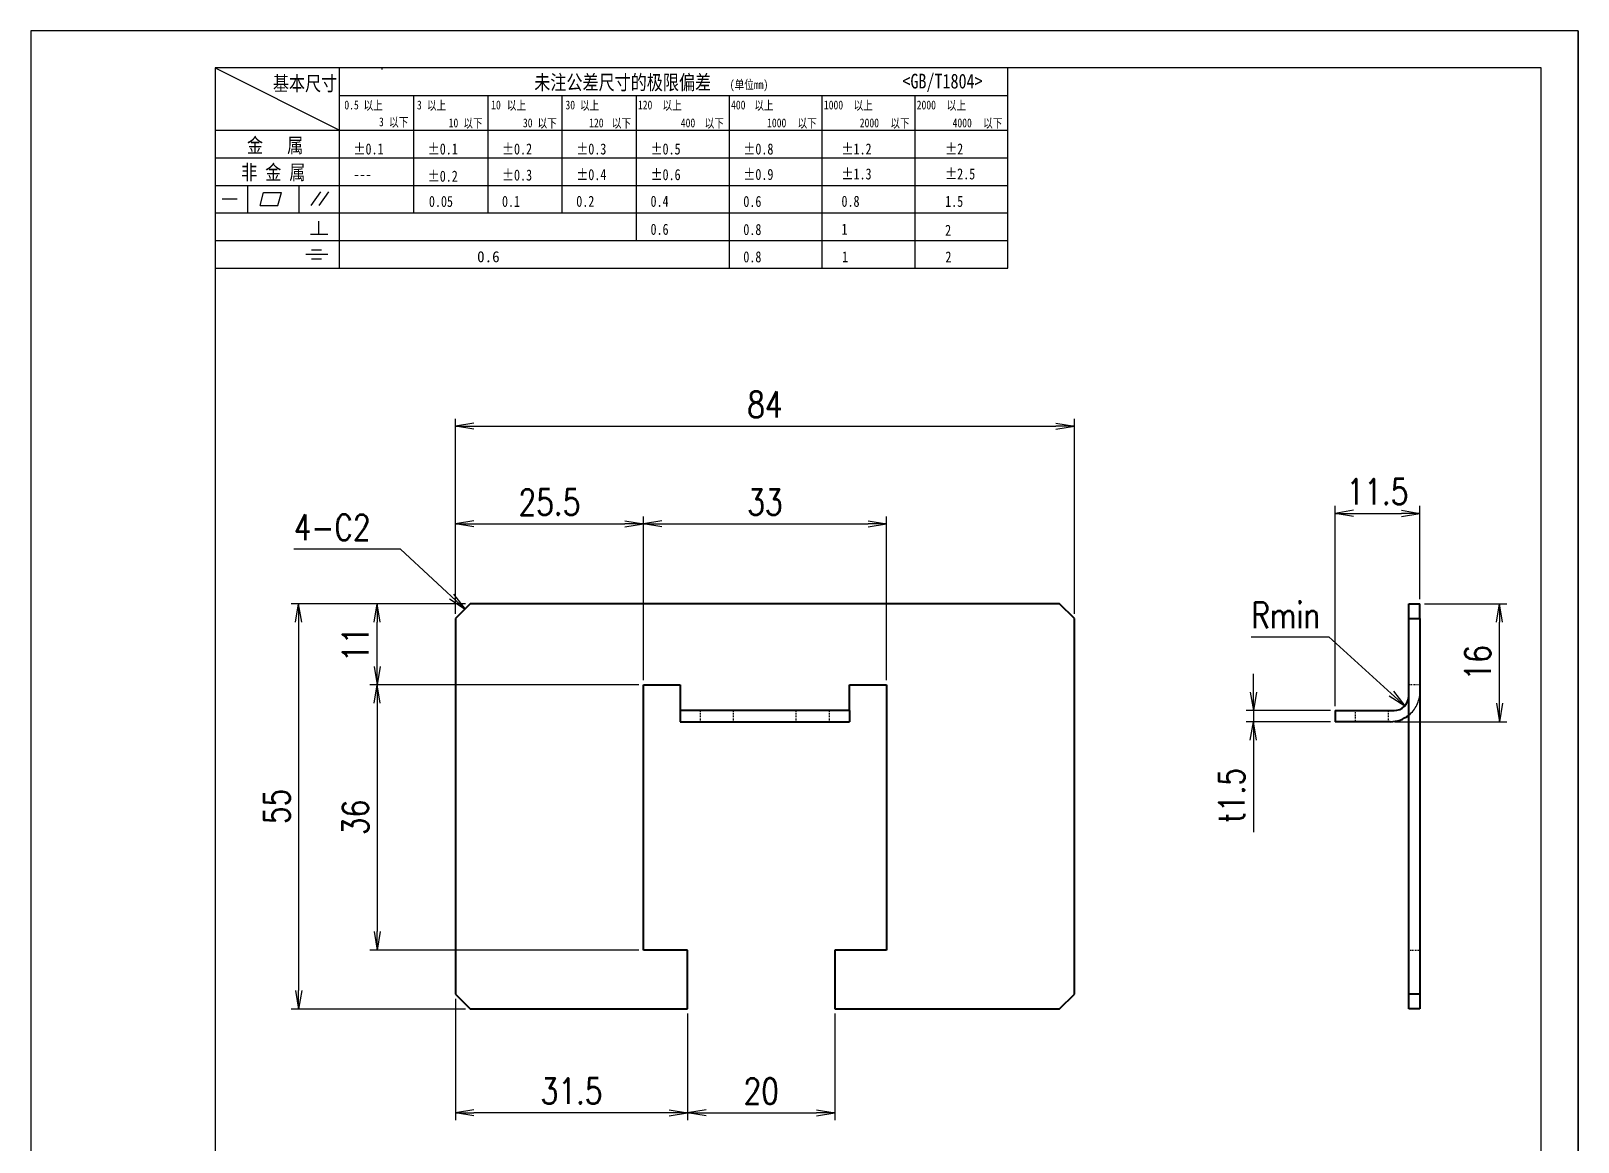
# Model space of a CAD drawing. Header units: millimetres. Extents: x 1201 to 11615, y -7347 to 2683.
# Drawn here: x 7113.8 to 7323.8, y 1661.8 to 1812.7 of the extents above; entities that cross this region are included whole.
import ezdxf
from ezdxf.enums import TextEntityAlignment as Align

# ---------------------------------------------------------------- set-up
doc = ezdxf.new("R2010")
doc.units = ezdxf.units.MM
doc.linetypes.add('AM_ISO02W050x2', pattern=[3.75, 3, -0.75])
doc.linetypes.add('CENTER', pattern=[2, 1.25, -0.25, 0.25, -0.25])
for name, color, linetype, lineweight in [('DIM', 3, 'Continuous', 20), ('DRAWING', 7, 'Continuous', 35), ('HIDDEN', 1, 'AM_ISO02W050x2', 18), ('图框', 7, 'Continuous', 15)]:
    doc.layers.add(name, color=color, linetype=linetype, lineweight=lineweight)
doc.layers.add('图\\M+19E79\\M+195B6\\M+18E9A', color=7, linetype='Continuous')
doc.styles.add('DIM', font='romans.shx', dxfattribs={"width": 0.8, "bigfont": 'bigfont.shx'})
doc.styles.add('STYLE1', font='')
doc.styles.add('国标', font='simfang.ttf', dxfattribs={"width": 0.8})
doc.styles.add('标题\\M+18E9A', font='romand.shx', dxfattribs={"oblique": 10, "bigfont": 'bigfont.shx'})
doc.styles.get('STYLE1').set_extended_font_data('SimSun')
doc.dimstyles.new('YH 1-1', dxfattribs={"dimtxt": 3.5, "dimasz": 2.5, "dimexe": 1, "dimexo": 0.625, "dimgap": 1.2, "dimtad": 1, "dimtoh": 1, "dimzin": 9, "dimdsep": 46, "dimtxsty": 'DIM', "dimblk": 'OPEN', "dimcen": 0, "dimclrd": 8, "dimclre": 8, "dimclrt": 2, "dimazin": 2, "dimtfac": 0.5, "dimtmove": 0, "dimatfit": 3, "dimldrblk": 'OPEN', "dimfxl": 0, "dimtolj": 1, "dimlwd": 13, "dimlwe": 13, "dimarcsym": 0})
doc.dimstyles.new('YH 1-1$0', dxfattribs={"dimtxt": 3.5, "dimasz": 2.5, "dimexe": 1, "dimexo": 0.625, "dimgap": 1.2, "dimtad": 1, "dimzin": 9, "dimdsep": 46, "dimtxsty": 'DIM', "dimblk": 'OPEN', "dimcen": 0, "dimclrd": 8, "dimclre": 8, "dimclrt": 2, "dimazin": 2, "dimtfac": 0.5, "dimtmove": 0, "dimatfit": 3, "dimldrblk": 'OPEN', "dimfxl": 0, "dimtolj": 1, "dimlwd": 13, "dimlwe": 13, "dimarcsym": 0})
doc.dimstyles.new('YH 1-1$4', dxfattribs={"dimtxt": 3.5, "dimasz": 2.5, "dimexe": 1, "dimexo": 0.625, "dimgap": 1.2, "dimtad": 1, "dimtoh": 1, "dimzin": 9, "dimdsep": 46, "dimtxsty": 'DIM', "dimblk": 'OPEN', "dimcen": 0, "dimclrd": 8, "dimclre": 8, "dimclrt": 2, "dimazin": 2, "dimtfac": 0.5, "dimtmove": 0, "dimatfit": 3, "dimldrblk": 'OPEN', "dimfxl": 0, "dimtolj": 1, "dimlwd": 13, "dimlwe": 13, "dimarcsym": 0})

# ---------------------------------------------------------------- blocks, each defined once
blk = doc.blocks.new('_Open')
at = {"color": 0, "linetype": 'ByBlock', "lineweight": -2}
for p, q in [((-1, 0.167), (0, 0)), ((-1, -0.167), (0, 0)), ((0, 0), (-1, 0))]:
    blk.add_line(p, q, dxfattribs=at)
blk = doc.blocks.new('*D239')
at = {"layer": 'Defpoints', "color": 0, "ltscale": 2, "transparency": 16777216}
for p in [(7255.46, 1759), (7171.46, 1732.89), (7255.46, 1732.89)]:
    blk.add_point(p, dxfattribs=at)
at = {"layer": 'DIM', "color": 8, "lineweight": 13, "ltscale": 2, "transparency": 16777216}
for p, q in [((7171.46, 1733.52), (7171.46, 1760)), ((7255.46, 1733.52), (7255.46, 1760)), ((7173.96, 1759), (7252.96, 1759))]:
    blk.add_line(p, q, dxfattribs=at)
at = {"layer": 'DIM', "color": 8, "lineweight": 13, "ltscale": 2, "transparency": 16777216, "xscale": 2.5, "yscale": 2.5, "zscale": 2.5, "rotation": 180}
blk.add_blockref('_Open', (7171.46, 1759), dxfattribs=at)
at = {"layer": 'DIM', "color": 8, "lineweight": 13, "ltscale": 2, "transparency": 16777216, "xscale": 2.5, "yscale": 2.5, "zscale": 2.5}
blk.add_blockref('_Open', (7255.46, 1759), dxfattribs=at)
at = {"layer": 'DIM', "color": 2, "ltscale": 2, "transparency": 16777216, "insert": (7213.46, 1761.95), "char_height": 3.5, "attachment_point": 5, "style": 'DIM'}
blk.add_mtext('\\A1;84', dxfattribs=at)
blk = doc.blocks.new('*D240')
at = {"layer": 'Defpoints', "color": 0, "ltscale": 2, "transparency": 16777216}
for p in [(7173.46, 1734.89), (7150.16, 1679.89), (7173.46, 1679.89)]:
    blk.add_point(p, dxfattribs=at)
at = {"layer": 'DIM', "color": 8, "lineweight": 13, "ltscale": 2, "transparency": 16777216}
for p, q in [((7172.83, 1734.89), (7149.16, 1734.89)), ((7150.16, 1732.39), (7150.16, 1682.39)), ((7172.83, 1679.89), (7149.16, 1679.89))]:
    blk.add_line(p, q, dxfattribs=at)
at = {"layer": 'DIM', "color": 8, "lineweight": 13, "ltscale": 2, "transparency": 16777216, "xscale": 2.5, "yscale": 2.5, "zscale": 2.5}
for p, rotation in [((7150.16, 1734.89), 90), ((7150.16, 1679.89), 270)]:
    blk.add_blockref('_Open', p, dxfattribs=dict(at, rotation=rotation))
at = {"layer": 'DIM', "color": 2, "ltscale": 2, "transparency": 16777216, "insert": (7147.21, 1707.39), "char_height": 3.5, "attachment_point": 5, "rotation": 90, "style": 'DIM'}
blk.add_mtext('\\A1;55', dxfattribs=at)
blk = doc.blocks.new('*D241')
at = {"layer": 'Defpoints', "color": 0, "ltscale": 2, "transparency": 16777216}
for p in [(7196.96, 1745.74), (7171.46, 1732.89), (7196.96, 1723.89)]:
    blk.add_point(p, dxfattribs=at)
at = {"layer": 'DIM', "color": 8, "lineweight": 13, "ltscale": 2, "transparency": 16777216}
for p, q in [((7171.46, 1733.52), (7171.46, 1746.74)), ((7173.96, 1745.74), (7194.46, 1745.74)), ((7196.96, 1724.52), (7196.96, 1746.74))]:
    blk.add_line(p, q, dxfattribs=at)
at = {"layer": 'DIM', "color": 8, "lineweight": 13, "ltscale": 2, "transparency": 16777216, "xscale": 2.5, "yscale": 2.5, "zscale": 2.5, "rotation": 180}
blk.add_blockref('_Open', (7171.46, 1745.74), dxfattribs=at)
at = {"layer": 'DIM', "color": 8, "lineweight": 13, "ltscale": 2, "transparency": 16777216, "xscale": 2.5, "yscale": 2.5, "zscale": 2.5}
blk.add_blockref('_Open', (7196.96, 1745.74), dxfattribs=at)
at = {"layer": 'DIM', "color": 2, "ltscale": 2, "transparency": 16777216, "insert": (7184.21, 1748.69), "char_height": 3.5, "attachment_point": 5, "style": 'DIM'}
blk.add_mtext('\\A1;25.5', dxfattribs=at)
blk = doc.blocks.new('*D242')
at = {"layer": 'Defpoints', "color": 0, "ltscale": 2, "transparency": 16777216}
for p in [(7229.96, 1745.74), (7196.96, 1723.89), (7229.96, 1723.89)]:
    blk.add_point(p, dxfattribs=at)
at = {"layer": 'DIM', "color": 8, "lineweight": 13, "ltscale": 2, "transparency": 16777216}
for p, q in [((7196.96, 1724.52), (7196.96, 1746.74)), ((7199.46, 1745.74), (7227.46, 1745.74)), ((7229.96, 1724.52), (7229.96, 1746.74))]:
    blk.add_line(p, q, dxfattribs=at)
at = {"layer": 'DIM', "color": 8, "lineweight": 13, "ltscale": 2, "transparency": 16777216, "xscale": 2.5, "yscale": 2.5, "zscale": 2.5, "rotation": 180}
blk.add_blockref('_Open', (7196.96, 1745.74), dxfattribs=at)
at = {"layer": 'DIM', "color": 8, "lineweight": 13, "ltscale": 2, "transparency": 16777216, "xscale": 2.5, "yscale": 2.5, "zscale": 2.5}
blk.add_blockref('_Open', (7229.96, 1745.74), dxfattribs=at)
at = {"layer": 'DIM', "color": 2, "ltscale": 2, "transparency": 16777216, "insert": (7213.46, 1748.69), "char_height": 3.5, "attachment_point": 5, "style": 'DIM'}
blk.add_mtext('\\A1;33', dxfattribs=at)
blk = doc.blocks.new('*D243')
at = {"layer": 'Defpoints', "color": 0, "ltscale": 2, "transparency": 16777216}
for p in [(7160.83, 1734.89), (7173.46, 1734.89), (7196.96, 1723.89)]:
    blk.add_point(p, dxfattribs=at)
at = {"layer": 'DIM', "color": 8, "lineweight": 13, "ltscale": 2, "transparency": 16777216}
for p, q in [((7172.83, 1734.89), (7159.83, 1734.89)), ((7160.83, 1726.39), (7160.83, 1732.39)), ((7196.33, 1723.89), (7159.83, 1723.89))]:
    blk.add_line(p, q, dxfattribs=at)
at = {"layer": 'DIM', "color": 8, "lineweight": 13, "ltscale": 2, "transparency": 16777216, "xscale": 2.5, "yscale": 2.5, "zscale": 2.5}
for p, rotation in [((7160.83, 1734.89), 90), ((7160.83, 1723.89), 270)]:
    blk.add_blockref('_Open', p, dxfattribs=dict(at, rotation=rotation))
at = {"layer": 'DIM', "color": 2, "ltscale": 2, "transparency": 16777216, "insert": (7157.88, 1729.39), "char_height": 3.5, "attachment_point": 5, "rotation": 90, "style": 'DIM'}
blk.add_mtext('\\A1;11', dxfattribs=at)
blk = doc.blocks.new('*D244')
at = {"layer": 'Defpoints', "color": 0, "ltscale": 2, "transparency": 16777216}
for p in [(7196.96, 1723.89), (7160.83, 1687.89), (7196.96, 1687.89)]:
    blk.add_point(p, dxfattribs=at)
at = {"layer": 'DIM', "color": 8, "lineweight": 13, "ltscale": 2, "transparency": 16777216}
for p, q in [((7196.33, 1723.89), (7159.83, 1723.89)), ((7160.83, 1721.39), (7160.83, 1690.39)), ((7196.33, 1687.89), (7159.83, 1687.89))]:
    blk.add_line(p, q, dxfattribs=at)
at = {"layer": 'DIM', "color": 8, "lineweight": 13, "ltscale": 2, "transparency": 16777216, "xscale": 2.5, "yscale": 2.5, "zscale": 2.5}
for p, rotation in [((7160.83, 1723.89), 90), ((7160.83, 1687.89), 270)]:
    blk.add_blockref('_Open', p, dxfattribs=dict(at, rotation=rotation))
at = {"layer": 'DIM', "color": 2, "ltscale": 2, "transparency": 16777216, "insert": (7157.88, 1705.89), "char_height": 3.5, "attachment_point": 5, "rotation": 90, "style": 'DIM'}
blk.add_mtext('\\A1;36', dxfattribs=at)
blk = doc.blocks.new('*D245')
at = {"layer": 'Defpoints', "color": 0, "ltscale": 2, "transparency": 16777216}
for p in [(7171.46, 1681.89), (7202.96, 1679.89), (7171.46, 1665.8)]:
    blk.add_point(p, dxfattribs=at)
at = {"layer": 'DIM', "color": 8, "lineweight": 13, "ltscale": 2, "transparency": 16777216}
for p, q in [((7171.46, 1681.27), (7171.46, 1664.8)), ((7202.96, 1679.27), (7202.96, 1664.8)), ((7200.46, 1665.8), (7173.96, 1665.8))]:
    blk.add_line(p, q, dxfattribs=at)
at = {"layer": 'DIM', "color": 8, "lineweight": 13, "ltscale": 2, "transparency": 16777216, "xscale": 2.5, "yscale": 2.5, "zscale": 2.5, "rotation": 180}
blk.add_blockref('_Open', (7171.46, 1665.8), dxfattribs=at)
at = {"layer": 'DIM', "color": 8, "lineweight": 13, "ltscale": 2, "transparency": 16777216, "xscale": 2.5, "yscale": 2.5, "zscale": 2.5}
blk.add_blockref('_Open', (7202.96, 1665.8), dxfattribs=at)
at = {"layer": 'DIM', "color": 2, "ltscale": 2, "transparency": 16777216, "insert": (7187.21, 1668.75), "char_height": 3.5, "attachment_point": 5, "style": 'DIM'}
blk.add_mtext('\\A1;31.5', dxfattribs=at)
blk = doc.blocks.new('*D246')
at = {"layer": 'Defpoints', "color": 0, "ltscale": 2, "transparency": 16777216}
for p in [(7202.96, 1679.89), (7222.96, 1679.89), (7222.96, 1665.8)]:
    blk.add_point(p, dxfattribs=at)
at = {"layer": 'DIM', "color": 8, "lineweight": 13, "ltscale": 2, "transparency": 16777216}
for p, q in [((7202.96, 1679.27), (7202.96, 1664.8)), ((7222.96, 1679.27), (7222.96, 1664.8)), ((7205.46, 1665.8), (7220.46, 1665.8))]:
    blk.add_line(p, q, dxfattribs=at)
at = {"layer": 'DIM', "color": 8, "lineweight": 13, "ltscale": 2, "transparency": 16777216, "xscale": 2.5, "yscale": 2.5, "zscale": 2.5, "rotation": 180}
blk.add_blockref('_Open', (7202.96, 1665.8), dxfattribs=at)
at = {"layer": 'DIM', "color": 8, "lineweight": 13, "ltscale": 2, "transparency": 16777216, "xscale": 2.5, "yscale": 2.5, "zscale": 2.5}
blk.add_blockref('_Open', (7222.96, 1665.8), dxfattribs=at)
at = {"layer": 'DIM', "color": 2, "ltscale": 2, "transparency": 16777216, "insert": (7212.96, 1668.75), "char_height": 3.5, "attachment_point": 5, "style": 'DIM'}
blk.add_mtext('\\A1;20', dxfattribs=at)
blk = doc.blocks.new('*D247')
at = {"layer": 'Defpoints', "color": 0, "ltscale": 2, "transparency": 16777216}
for p in [(7302.35, 1734.89), (7313.17, 1734.89), (7298.35, 1718.89)]:
    blk.add_point(p, dxfattribs=at)
at = {"layer": 'DIM', "color": 8, "lineweight": 13, "ltscale": 2, "transparency": 16777216}
for p, q in [((7302.97, 1734.89), (7314.17, 1734.89)), ((7313.17, 1721.39), (7313.17, 1732.39)), ((7298.97, 1718.89), (7314.17, 1718.89))]:
    blk.add_line(p, q, dxfattribs=at)
at = {"layer": 'DIM', "color": 8, "lineweight": 13, "ltscale": 2, "transparency": 16777216, "xscale": 2.5, "yscale": 2.5, "zscale": 2.5}
for p, rotation in [((7313.17, 1734.89), 90), ((7313.17, 1718.89), 270)]:
    blk.add_blockref('_Open', p, dxfattribs=dict(at, rotation=rotation))
at = {"layer": 'DIM', "color": 2, "ltscale": 2, "transparency": 16777216, "insert": (7310.22, 1726.89), "char_height": 3.5, "attachment_point": 5, "rotation": 90, "style": 'DIM'}
blk.add_mtext('\\A1;16', dxfattribs=at)
blk = doc.blocks.new('*D248')
at = {"layer": 'Defpoints', "color": 0, "ltscale": 2, "transparency": 16777216}
for p in [(7298.85, 1722.39), (7300.33, 1721.05)]:
    blk.add_point(p, dxfattribs=at)
at = {"layer": 'DIM', "color": 8, "lineweight": 13, "ltscale": 2, "transparency": 16777216}
for p, q in [((7279.48, 1730.4), (7290.01, 1730.4)), ((7290.01, 1730.4), (7298.48, 1722.73))]:
    blk.add_line(p, q, dxfattribs=at)
at = {"layer": 'DIM', "color": 8, "lineweight": 13, "ltscale": 2, "transparency": 16777216, "xscale": 2.5, "yscale": 2.5, "zscale": 2.5, "rotation": 317.8253153242861}
blk.add_blockref('_Open', (7300.33, 1721.05), dxfattribs=at)
at = {"layer": 'DIM', "color": 2, "ltscale": 2, "transparency": 16777216, "insert": (7284.14, 1733.35), "char_height": 3.5, "attachment_point": 5, "style": 'DIM'}
blk.add_mtext('\\A1;{\\Fromans,bigfont|c134;Rmin}', dxfattribs=at)
blk = doc.blocks.new('*D249')
at = {"layer": 'Defpoints', "color": 0, "ltscale": 2, "transparency": 16777216}
for p in [(7302.35, 1747.17), (7302.35, 1734.89), (7290.85, 1720.39)]:
    blk.add_point(p, dxfattribs=at)
at = {"layer": 'DIM', "color": 8, "lineweight": 13, "ltscale": 2, "transparency": 16777216}
for p, q in [((7290.85, 1721.02), (7290.85, 1748.17)), ((7302.35, 1735.52), (7302.35, 1748.17)), ((7293.35, 1747.17), (7299.85, 1747.17))]:
    blk.add_line(p, q, dxfattribs=at)
at = {"layer": 'DIM', "color": 8, "lineweight": 13, "ltscale": 2, "transparency": 16777216, "xscale": 2.5, "yscale": 2.5, "zscale": 2.5, "rotation": 180}
blk.add_blockref('_Open', (7290.85, 1747.17), dxfattribs=at)
at = {"layer": 'DIM', "color": 8, "lineweight": 13, "ltscale": 2, "transparency": 16777216, "xscale": 2.5, "yscale": 2.5, "zscale": 2.5}
blk.add_blockref('_Open', (7302.35, 1747.17), dxfattribs=at)
at = {"layer": 'DIM', "color": 2, "ltscale": 2, "transparency": 16777216, "insert": (7296.6, 1750.12), "char_height": 3.5, "attachment_point": 5, "style": 'DIM'}
blk.add_mtext('\\A1;11.5', dxfattribs=at)
blk = doc.blocks.new('*D250')
at = {"layer": 'Defpoints', "color": 0, "ltscale": 2, "transparency": 16777216}
for p in [(7290.85, 1720.39), (7279.76, 1718.89), (7290.85, 1718.89)]:
    blk.add_point(p, dxfattribs=at)
at = {"layer": 'DIM', "color": 8, "lineweight": 13, "ltscale": 2, "transparency": 16777216}
for p, q in [((7279.76, 1722.89), (7279.76, 1725.39)), ((7290.22, 1720.39), (7278.76, 1720.39)), ((7279.76, 1720.39), (7279.76, 1718.89)), ((7290.22, 1718.89), (7278.76, 1718.89)), ((7279.76, 1716.39), (7279.76, 1703.89))]:
    blk.add_line(p, q, dxfattribs=at)
at = {"layer": 'DIM', "color": 8, "lineweight": 13, "ltscale": 2, "transparency": 16777216, "xscale": 2.5, "yscale": 2.5, "zscale": 2.5}
for p, rotation in [((7279.76, 1720.39), 270), ((7279.76, 1718.89), 90)]:
    blk.add_blockref('_Open', p, dxfattribs=dict(at, rotation=rotation))
at = {"layer": 'DIM', "color": 2, "ltscale": 2, "transparency": 16777216, "insert": (7276.81, 1708.89), "char_height": 3.5, "attachment_point": 5, "rotation": 90, "style": 'DIM'}
blk.add_mtext('\\A1;t1.5', dxfattribs=at)
blk = doc.blocks.new('GZDEH零件A4图框V01版')
at = {"color": 1, "linetype": 'CENTER', "lineweight": 5, "ltscale": 16.256}
for p, q in [((108.3, 23.18), (108.3, 16.14)), ((111.82, 19.66), (104.78, 19.66))]:
    blk.add_line(p, q, dxfattribs=at)
at = {"color": 2, "linetype": 'ByBlock', "lineweight": 30}
for p, q in [((102.17, 21.26), (93.17, 22.66)), ((93.17, 16.66), (93.17, 22.66)), ((102.17, 21.26), (102.17, 18.06)), ((102.17, 18.06), (93.17, 16.66))]:
    blk.add_line(p, q, dxfattribs=at)
at = {"color": 1, "linetype": 'CENTER', "lineweight": 5, "ltscale": 9.144}
blk.add_line((102.47, 19.66), (92.65, 19.66), dxfattribs=at)
at = {"color": 2, "linetype": 'ByBlock', "lineweight": 30}
for radius in [3, 1.6]:
    blk.add_circle((108.3, 19.66), radius, dxfattribs=at)
at = {"layer": 'Defpoints', "linetype": 'Continuous'}
for p, q in [((0, 297), (0, 0)), ((210, 297), (0, 297)), ((210, 0), (210, 297)), ((210, 297), (210, 0)), ((0, 0), (210, 0))]:
    blk.add_line(p, q, dxfattribs=at)
at = {"layer": '图\\M+19E79\\M+195B6\\M+18E9A', "linetype": 'Continuous'}
for p, q in [((25, 292), (25, 13.5)), ((205, 292), (25, 292)), ((205, 13.5), (205, 292)), ((205, 13.5), (205, 97)), ((25, 13.5), (205, 13.5))]:
    blk.add_line(p, q, dxfattribs=at)
at = {"layer": '图\\M+19E79\\M+195B6\\M+18E9A', "color": 9}
for p, q in [((25, 292), (41.88, 283.54)), ((41.88, 264.79), (41.88, 292)), ((47.66, 291.75), (47.66, 292)), ((132.6, 264.79), (132.6, 292)), ((41.88, 288.22), (132.6, 288.22)), ((51.96, 272.29), (51.96, 288.22)), ((62.04, 272.29), (62.04, 288.22)), ((72.12, 272.29), (72.12, 288.22)), ((82.2, 268.54), (82.2, 288.22)), ((94.8, 264.79), (94.8, 288.22)), ((107.4, 264.79), (107.4, 288.22)), ((120, 264.79), (120, 288.22)), ((25, 283.54), (132.6, 283.54)), ((25, 279.79), (132.6, 279.79)), ((25, 276.04), (132.6, 276.04)), ((29.43, 272.34), (29.43, 276.04)), ((36.42, 272.34), (36.42, 276.04)), ((38.03, 273.3), (39.36, 275.16)), ((39.11, 273.3), (40.45, 275.16)), ((25.94, 274.19), (28, 274.19)), ((31.1, 273.3), (31.58, 275.09)), ((31.1, 273.3), (33.51, 273.3)), ((31.58, 275.09), (33.99, 275.09)), ((33.51, 273.3), (33.99, 275.09)), ((25, 272.29), (132.6, 272.29)), ((39.09, 269.41), (39.09, 271.18)), ((37.93, 269.41), (40.32, 269.41)), ((25, 268.54), (132.6, 268.54)), ((38.08, 267.29), (39.43, 267.29)), ((25, 264.79), (132.6, 264.79)), ((37.3, 266.69), (40.28, 266.69)), ((38.08, 266.09), (39.44, 266.09)), ((114.5, 79), (114.5, 13.5)), ((205, 58), (25, 58)), ((57.5, 58), (57.5, 30.5)), ((114.5, 58), (114.5, 13.5)), ((180, 58), (180, 13.5)), ((25, 44.25), (205, 44.25)), ((25, 30.5), (205, 30.5)), ((46.68, 30.5), (46.68, 13.5)), ((46.68, 30.5), (46.68, 13.5)), ((68.34, 30.5), (68.34, 13.5)), ((68.34, 30.5), (68.34, 13.5))]:
    blk.add_line(p, q, dxfattribs=at)
at = {"layer": '图框', "color": 7}
for p, q in [((90, 79), (205, 79)), ((90, 13.5), (90, 79))]:
    blk.add_line(p, q, dxfattribs=at)
at = {"layer": '图框', "color": 9}
for p, q in [((90, 73), (95, 79)), ((95, 79), (100, 73)), ((100, 58), (100, 79)), ((173, 58), (173, 79)), ((185, 79), (185, 58)), ((90, 73), (205, 73)), ((90, 67), (95, 73)), ((95, 73), (100, 67)), ((90, 67), (205, 67))]:
    blk.add_line(p, q, dxfattribs=at)
at = {"layer": '图\\M+19E79\\M+195B6\\M+18E9A', "color": 9, "style": '国标'}
for s, height, width, p in [('基本尺寸', 2, 0.8, (32.84, 288.88)), ('未注公差尺寸的极限偏差', 2, 0.8, (68.32, 289.02)), ('<GB/T1804>', 2, 0.8, (118.29, 289.19)), ('30', 1.2, 0.8, (72.55, 286.35)), ('金   属', 2, 0.8, (29.33, 280.48)), ('±0.1', 1.5, 0.8, (43.78, 280.23)), ('±0.1', 1.5, 0.8, (53.86, 280.23)), ('±0.2', 1.5, 0.8, (63.94, 280.23)), ('±0.3', 1.5, 0.8, (74.02, 280.23)), ('±0.5', 1.5, 0.8, (84.1, 280.23)), ('±0.8', 1.5, 0.8, (96.7, 280.23)), ('±1.2', 1.5, 0.8, (110.02, 280.23)), ('±2', 1.5, 0.8, (124.09, 280.23)), ('非 金 属', 2, 0.8, (28.53, 276.82)), ('---', 1.5, 0.8, (43.78, 276.81)), ('±0.2', 1.5, 0.8, (53.86, 276.54)), ('±0.3', 1.5, 0.8, (63.94, 276.69)), ('±0.4', 1.5, 0.8, (74.02, 276.75)), ('±0.6', 1.5, 0.8, (84.1, 276.75)), ('±0.9', 1.5, 0.8, (96.7, 276.78)), ('±1.3', 1.5, 0.8, (110.02, 276.84)), ('±2.5', 1.5, 0.8, (124.09, 276.85)), ('0.1', 1.5, 0.8, (63.94, 273.12)), ('0.2', 1.5, 0.8, (74.02, 273.13)), ('0.4', 1.5, 0.8, (84.1, 273.13)), ('0.6', 1.5, 0.8, (96.7, 273.11)), ('0.8', 1.5, 0.8, (110.02, 273.13)), ('1.5', 1.5, 0.8, (124.09, 273.12)), ('0.6', 1.5, 0.8, (84.1, 269.33)), ('0.8', 1.5, 0.8, (96.7, 269.3)), ('1', 1.5, 0.8, (110.02, 269.34)), ('2', 1.5, 0.8, (124.09, 269.2)), ('0.8', 1.5, 0.8, (96.7, 265.59)), ('1', 1.5, 0.8, (110.1, 265.6)), ('2', 1.5, 0.8, (124.13, 265.57)), ('热处理', 2.5, 0.8, (27.54, 54)), ('材  质', 2.5, 0.8, (60.55, 54)), ('项目编码 PROJECT', 2.5, 0.8, (180.64, 54.03)), ('表面粗糙度', 2.5, 0.8, (26.56, 40.25)), ('表面处理', 2.5, 0.8, (57.91, 40.25)), ('SURFACE TREATMENT', 2.5, 0.6, (70.98, 40.25)), ('比  例\u3000', 2.5, 0.8, (91.61, 40.25)), ('SCALE', 2.5, 0.8, (103.66, 40.25)), ('名称\u3000', 2.5, 0.8, (115.05, 40.25)), ('NAME', 2.5, 0.8, (121.31, 40.25)), ('数  量', 2.5, 0.8, (183.12, 40.41)), ("QT'Y ", 2.5, 0.8, (196.37, 40.41)), (' DESIGN', 2.5, 0.8, (33.98, 26.5)), (' DRAW', 2.5, 0.8, (57.29, 26.5)), ("CHK'D", 2.5, 0.8, (80.09, 26.5)), ('三角法', 2.5, 0.8, (97.41, 26.5)), ('图号', 2.5, 0.8, (114.87, 26.5)), ('DWG.NO.', 2.5, 0.8, (121.67, 26.5)), ('图示为', 2.5, 0.8, (182.45, 26.53)), ('<LH/RH>', 2.5, 0.8, (192.82, 26.53))]:
    blk.add_text(s, height=height, dxfattribs=dict(at, width=width)).set_placement(p)
at = {"layer": '图\\M+19E79\\M+195B6\\M+18E9A', "color": 9, "lineweight": 15, "style": '国标', "width": 0.8}
for s, p in [('0.5', (42.54, 286.35)), ('以上', (45.15, 286.3)), ('3', (52.39, 286.35)), ('以上', (53.76, 286.3)), ('10', (62.47, 286.35)), ('以上', (64.6, 286.3)), ('以上', (74.53, 286.3)), ('120', (82.39, 286.35)), ('以上', (85.72, 286.3)), ('400', (95.03, 286.35)), ('以上', (98.19, 286.3)), ('1000', (107.63, 286.35)), ('以上', (111.67, 286.3)), ('2000', (120.23, 286.35)), ('以上', (124.31, 286.3)), ('3', (47.24, 284.06)), ('以下', (48.61, 284.01)), ('10', (56.7, 283.92)), ('以下', (58.69, 283.87)), ('30', (66.78, 283.92)), ('以下', (68.77, 283.87)), ('120', (75.77, 283.92)), ('以下', (78.85, 283.87)), ('400', (88.21, 283.92)), ('以下', (91.45, 283.87)), ('1000', (99.92, 283.92)), ('以下', (104.05, 283.87)), ('2000', (112.5, 283.92)), ('以下', (116.65, 283.87)), ('4000', (125.1, 283.92)), ('以下', (129.25, 283.87))]:
    blk.add_text(s, height=1.2, dxfattribs=at).set_placement(p)
at = {"layer": '图\\M+19E79\\M+195B6\\M+18E9A', "color": 9, "lineweight": 13, "style": '国标'}
blk.add_text('0.6', height=1.5, dxfattribs=at).set_placement((60.56, 265.61))
at = {"layer": '图\\M+19E79\\M+195B6\\M+18E9A', "color": 9, "style": '国标', "width": 0.8}
for s, p in [('车 型', (95.38, 55.27)), ('MODEL', (107.71, 55.22))]:
    blk.add_text(s, height=2.5, dxfattribs=at).set_placement(p, align=Align.MIDDLE)
for s, p in [('客户', (118.19, 54)), ('HEAT TREAT', (47, 54)), ('MATERIAL', (80.65, 54)), ('USER', (123.97, 54)), ('FINISH', (48.99, 40.25)), ('设  计', (30.3, 26.5)), ('制  图', (51.94, 26.5)), ('检  图', (73.62, 26.5)), ('日期:', (28.6, 14.46)), ('日期:', (50.22, 14.36)), ('日期:', (72.13, 14.46))]:
    blk.add_text(s, height=2.5, dxfattribs=at).set_placement(p, align=Align.CENTER)
at = {"layer": '图\\M+19E79\\M+195B6\\M+18E9A', "color": 7, "lineweight": -3, "style": 'STYLE1', "oblique": 15}
blk.add_text('广州市瑞欧智能设备有限公司', height=3.8, dxfattribs=at).set_placement((106.21, 7.68))
at = {"layer": '图\\M+19E79\\M+195B6\\M+18E9A', "color": 7, "style": '标题\\M+18E9A', "oblique": 10}
blk.add_text('A4', height=4, dxfattribs=at).set_placement((204.57, 5.66), align=Align.MIDDLE)
at = {"layer": '图\\M+19E79\\M+195B6\\M+18E9A', "color": 7, "style": '标题\\M+18E9A', "oblique": 10, "width": 0.75}
blk.add_text('Guangzhou RUIO Intelligent Equipment Co., Ltd. ', height=2.5, dxfattribs=at).set_placement((146.18, 3.62), align=Align.MIDDLE)
at = {"layer": '图\\M+19E79\\M+195B6\\M+18E9A', "color": 9, "lineweight": 15, "insert": (94.85, 290.31), "char_height": 1.2, "width": 8.7957, "attachment_point": 1, "style": '国标'}
blk.add_mtext('(单位mm)', dxfattribs=at)
at = {"layer": '图\\M+19E79\\M+195B6\\M+18E9A', "color": 9, "insert": (54.02, 273.09), "char_height": 1.5, "attachment_point": 7, "style": '国标'}
blk.add_mtext_dynamic_manual_height_columns('0.05', width=5.1982, gutter_width=12.5, heights=[0], dxfattribs=at)
at = {"layer": '图框', "color": 9, "style": '国标', "width": 0.8}
for s, p in [('记 号', (94.82, 63.62)), ('年 月 日', (107.24, 63.57)), ('变  更  事  由', (143.58, 63.63)), ('C.L.', (95.2, 59.11)), ('DATE', (107.19, 59.14)), ('REVIEW', (143.89, 59.11))]:
    blk.add_text(s, height=2, dxfattribs=at).set_placement(p, align=Align.CENTER)
for s, p in [('制 图', (178.49, 64.61)), ('备    注', (195.02, 64.64)), ('DR', (178.4, 60.22)), ('REMARKS', (194.91, 60.23))]:
    blk.add_text(s, height=2, dxfattribs=at).set_placement(p, align=Align.MIDDLE)

msp = doc.modelspace()

# ---------------------------------------------------------------- linework, layer by layer
at = {"layer": 'DRAWING', "lineweight": 35, "ltscale": 0.070711}
for p, q in [((7173.457, 1734.894), (7171.457, 1732.894)), ((7255.457, 1732.894), (7253.457, 1734.894)), ((7171.457, 1681.894), (7173.457, 1679.894)), ((7253.457, 1679.894), (7255.457, 1681.894))]:
    msp.add_line(p, q, dxfattribs=at)
at = {"layer": 'DRAWING', "lineweight": 35}
for p, q in [((7253.457, 1734.894), (7173.457, 1734.894)), ((7171.457, 1732.894), (7171.457, 1681.894)), ((7255.457, 1681.894), (7255.457, 1732.894)), ((7300.847, 1681.894), (7300.847, 1732.894)), ((7302.347, 1732.894), (7302.347, 1681.894)), ((7196.957, 1687.894), (7196.957, 1723.894)), ((7229.957, 1723.894), (7229.957, 1687.894)), ((7224.957, 1720.394), (7201.957, 1720.394)), ((7201.957, 1718.894), (7224.957, 1718.894)), ((7173.457, 1679.894), (7202.957, 1679.894)), ((7222.957, 1679.894), (7253.457, 1679.894))]:
    msp.add_line(p, q, dxfattribs=at)
at = {"layer": 'DRAWING', "lineweight": 35, "ltscale": 0.05}
for p, q in [((7300.847, 1732.894), (7300.847, 1734.894)), ((7302.347, 1732.894), (7302.347, 1734.894)), ((7201.957, 1722.394), (7201.957, 1720.394)), ((7224.957, 1720.394), (7224.957, 1722.394)), ((7300.847, 1679.894), (7300.847, 1681.894)), ((7302.347, 1681.894), (7302.347, 1679.894))]:
    msp.add_line(p, q, dxfattribs=at)
at = {"layer": 'DRAWING', "lineweight": 35, "ltscale": 0.0375}
for p, q in [((7300.847, 1734.894), (7302.347, 1734.894)), ((7300.847, 1732.894), (7302.347, 1732.894)), ((7201.957, 1723.894), (7201.957, 1722.394)), ((7224.957, 1722.394), (7224.957, 1723.894)), ((7201.957, 1720.394), (7201.957, 1718.894)), ((7224.957, 1720.394), (7224.957, 1718.894)), ((7290.847, 1720.394), (7290.847, 1718.894)), ((7302.347, 1681.894), (7300.847, 1681.894)), ((7302.347, 1679.894), (7300.847, 1679.894))]:
    msp.add_line(p, q, dxfattribs=at)
at = {"layer": 'DRAWING', "lineweight": 35, "ltscale": 0.125}
for p, q in [((7196.957, 1723.894), (7201.957, 1723.894)), ((7224.957, 1723.894), (7229.957, 1723.894))]:
    msp.add_line(p, q, dxfattribs=at)
at = {"layer": 'DRAWING', "lineweight": 35, "ltscale": 0.2}
for p, q in [((7290.847, 1720.394), (7298.847, 1720.394)), ((7202.957, 1679.894), (7202.957, 1687.894)), ((7222.957, 1687.894), (7222.957, 1679.894))]:
    msp.add_line(p, q, dxfattribs=at)
at = {"layer": 'DRAWING', "lineweight": 35, "ltscale": 0.1875}
msp.add_line((7298.347, 1718.894), (7290.847, 1718.894), dxfattribs=at)
at = {"layer": 'DRAWING', "lineweight": 35, "ltscale": 0.15}
msp.add_line((7202.957, 1687.894), (7196.957, 1687.894), dxfattribs=at)
at = {"layer": 'DRAWING', "lineweight": 35, "ltscale": 0.175}
msp.add_line((7229.957, 1687.894), (7222.957, 1687.894), dxfattribs=at)
at = {"layer": 'DRAWING', "lineweight": 35}
for centre, radius, start, end in [((7298.847, 1722.394), 2, 270, 0), ((7298.347, 1722.894), 4, 359.80923, 0), ((7298.347, 1722.894), 4, 270, 308.68178)]:
    msp.add_arc(centre, radius, start, end, dxfattribs=at)
at = {"layer": 'HIDDEN', "ltscale": 0.0375}
for p, q in [((7300.847, 1732.894), (7302.347, 1732.894)), ((7302.347, 1723.894), (7300.847, 1723.894)), ((7204.707, 1718.894), (7204.707, 1720.394)), ((7209.207, 1718.894), (7209.207, 1720.394)), ((7217.707, 1718.894), (7217.707, 1720.394)), ((7222.207, 1718.894), (7222.207, 1720.394)), ((7293.597, 1720.394), (7293.597, 1718.894)), ((7293.597, 1720.394), (7293.597, 1718.894)), ((7298.097, 1718.894), (7298.097, 1720.394)), ((7298.097, 1718.894), (7298.097, 1720.394)), ((7300.847, 1687.894), (7302.347, 1687.894)), ((7300.847, 1681.894), (7302.347, 1681.894))]:
    msp.add_line(p, q, dxfattribs=at)
at = {"layer": 'HIDDEN'}
msp.add_arc((7298.347, 1722.894), 4, 308.68178, 359.80923, dxfattribs=at)

# ---------------------------------------------------------------- block references
at = {"layer": '图框'}
msp.add_blockref('GZDEH零件A4图框V01版', (7113.829, 1515.65), dxfattribs=at)

# ---------------------------------------------------------------- texts
at = {"layer": 'DIM', "color": 2, "ltscale": 2, "insert": (7149.493, 1743.521), "char_height": 3.5, "attachment_point": 7, "style": 'DIM'}
msp.add_mtext('{\\Fromans,bigfont|c134;4-C2}', dxfattribs=at)

# ---------------------------------------------------------------- dimensions: what is measured, and where the dimension line sits
at = {"layer": 'DIM', "ltscale": 2}
for base, p1, p2, picture, middle in [((7255.457, 1759.004), (7171.457, 1732.894), (7255.457, 1732.894), '*D239', (7213.457, 1761.954)), ((7302.347, 1747.17), (7290.847, 1720.394), (7302.347, 1734.894), '*D249', (7296.597, 1750.12)), ((7196.957, 1745.741), (7171.457, 1732.894), (7196.957, 1723.894), '*D241', (7184.207, 1748.691)), ((7229.957, 1745.741), (7196.957, 1723.894), (7229.957, 1723.894), '*D242', (7213.457, 1748.691)), ((7171.457, 1665.802), (7202.957, 1679.894), (7171.457, 1681.894), '*D245', (7187.207, 1668.752)), ((7222.957, 1665.802), (7202.957, 1679.894), (7222.957, 1679.894), '*D246', (7212.957, 1668.752))]:
    dim = msp.add_linear_dim(base=base, p1=p1, p2=p2, dimstyle='YH 1-1$0', dxfattribs=at)
    dim.commit()
    dim.dimension.update_dxf_attribs({"geometry": picture, "text_midpoint": middle})
for base, p1, p2, picture, middle in [((7150.157, 1679.894), (7173.457, 1734.894), (7173.457, 1679.894), '*D240', (7147.207, 1707.394)), ((7160.832, 1734.894), (7196.957, 1723.894), (7173.457, 1734.894), '*D243', (7157.882, 1729.394)), ((7313.167, 1734.894), (7298.347, 1718.894), (7302.347, 1734.894), '*D247', (7310.217, 1726.894)), ((7160.832, 1687.894), (7196.957, 1723.894), (7196.957, 1687.894), '*D244', (7157.882, 1705.894))]:
    dim = msp.add_linear_dim(base=base, p1=p1, p2=p2, angle=90, dimstyle='YH 1-1$0', dxfattribs=at)
    dim.commit()
    dim.dimension.update_dxf_attribs({"geometry": picture, "text_midpoint": middle})
dim = msp.add_radius_dim(center=(7298.847, 1722.394), mpoint=(7300.329, 1721.051), text='{\\Fromans,bigfont|c134;Rmin}', dimstyle='YH 1-1$4', override={"dimtmove": 1}, dxfattribs=at)
dim.commit()
dim.dimension.update_dxf_attribs({"geometry": '*D248', "text_midpoint": (7290.009, 1730.4), "dimtype": 164})
dim = msp.add_linear_dim(base=(7279.757, 1718.894), p1=(7290.847, 1720.394), p2=(7290.847, 1718.894), angle=90, dimstyle='YH 1-1$0', override={"dimpost": 't<>'}, dxfattribs=at)
dim.commit()
dim.dimension.update_dxf_attribs({"geometry": '*D250', "text_midpoint": (7276.807, 1708.894)})

# ---------------------------------------------------------------- leaders
at = {"layer": 'DIM', "ltscale": 2, "annotation_type": 0, "has_hookline": 1, "hookline_direction": 1, "text_width": 10.8}
msp.add_leader([(7172.747, 1734.184), (7163.993, 1742.321), (7161.493, 1742.321)], dimstyle='YH 1-1', override={"dimgap": 1.2, "dimtad": 1}, dxfattribs=at)

doc.saveas('drawing.dxf')
